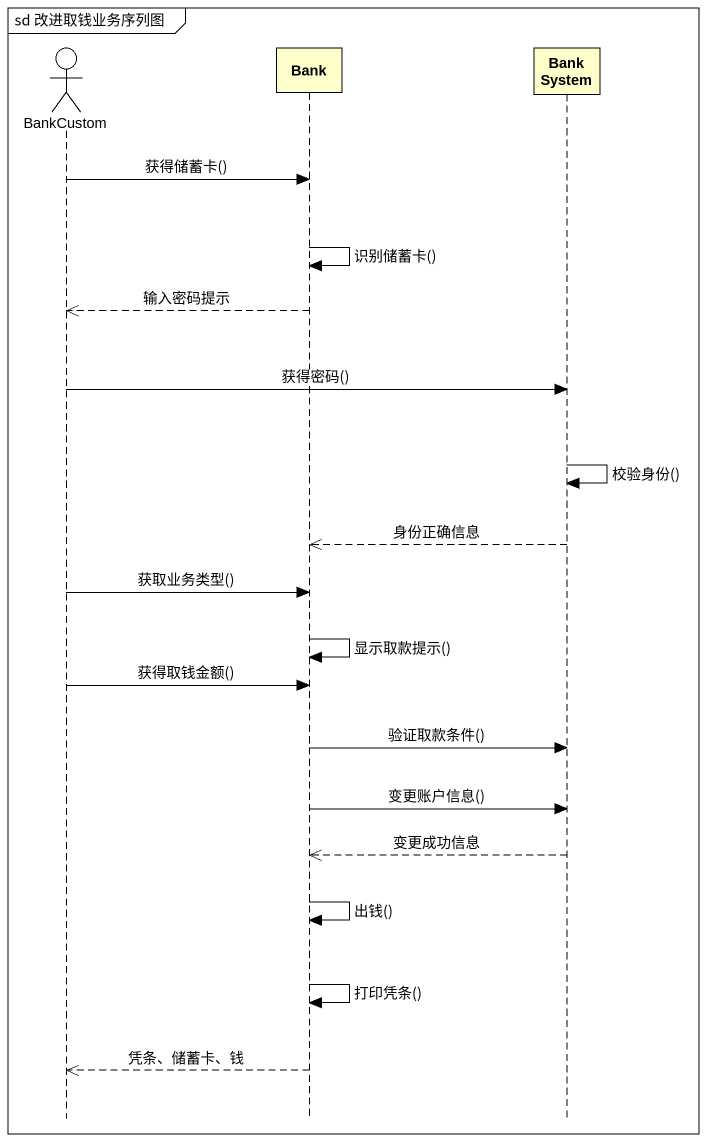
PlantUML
@startuml
mainframe sd 改进取钱业务序列图
hide footbox
actor BankCustom
participant Bank
participant BankSystem

BankCustom -> Bank : 获得储蓄卡()
Bank -> Bank : 识别储蓄卡()
Bank -->> BankCustom : 输入密码提示
BankCustom -> BankSystem : 获得密码()
BankSystem -> BankSystem : 校验身份()
BankSystem -->> Bank : 身份正确信息
BankCustom -> Bank : 获取业务类型()
Bank -> Bank : 显示取款提示()
BankCustom -> Bank : 获得取钱金额()
Bank -> BankSystem : 验证取款条件()
Bank -> BankSystem : 变更账户信息()
BankSystem -->> Bank : 变更成功信息
Bank -> Bank : 出钱()
Bank -> Bank : 打印凭条()
Bank -->> BankCustom : 凭条、储蓄卡、钱
@enduml
